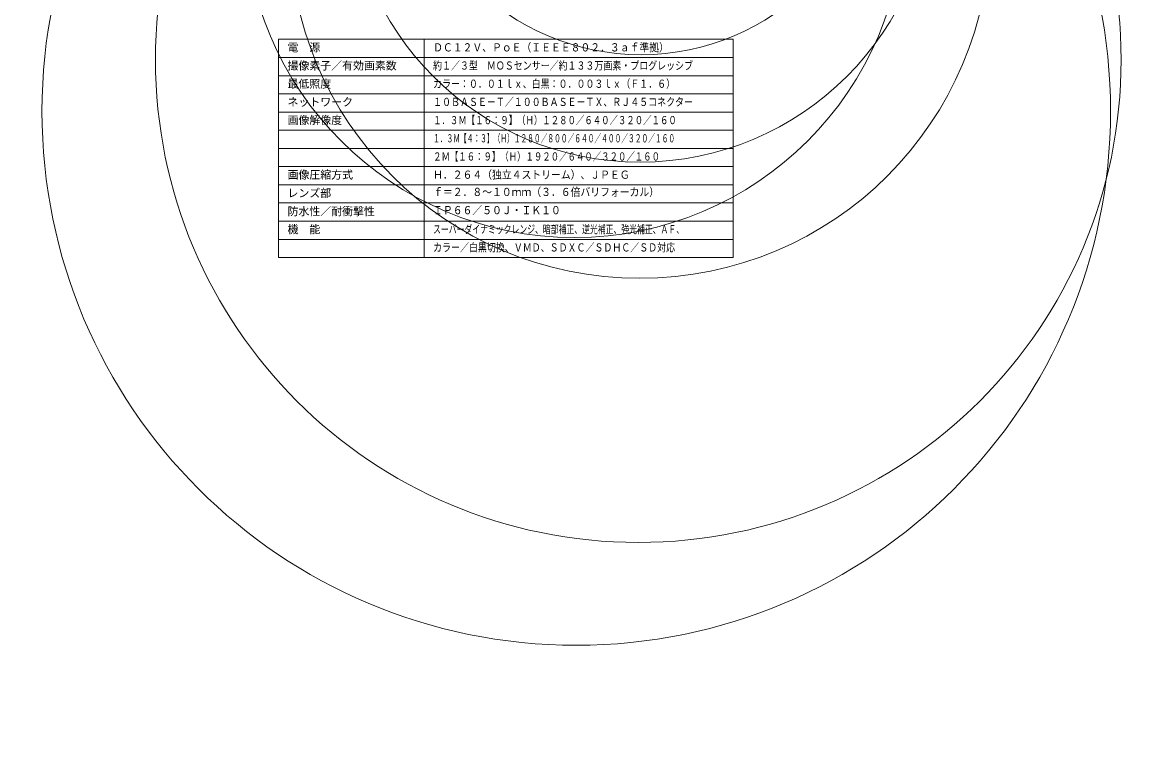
# Model space of a CAD drawing. Units: millimetres, scale not verified. Extents: x -11544 to 11819, y -1356 to 23431.
# Drawn here: x -132.9 to 172, y -254 to -51.8 of the extents above; entities that cross this region are included whole.
import ezdxf
from ezdxf.enums import TextEntityAlignment as Align

# ---------------------------------------------------------------- set-up
doc = ezdxf.new("R2010")
doc.units = ezdxf.units.MM
doc.header["$LTSCALE"] = 0.125
doc.layers.add('0-1_MOJI1', color=7, linetype='Continuous')
doc.layers.add('0-2_WAKU', color=1, linetype='Continuous', lineweight=18)
doc.layers.add('0-5_GAIKEI', color=1, linetype='Continuous', lineweight=18)
doc.styles.add('ＭＳ ゴシック', font='')
doc.styles.get('ＭＳ ゴシック').set_extended_font_data('MS Gothic')

msp = doc.modelspace()

# ---------------------------------------------------------------- linework, layer by layer
at = {"layer": '0-2_WAKU', "color": 4}
for p, q in [((-62.4897, -56.5057), (62.5103, -56.5057)), ((-62.4897, -56.5057), (-62.4897, -116.5057)), ((-22.4897, -56.5057), (-22.4897, -116.5057)), ((62.5103, -56.5057), (62.5103, -116.5057)), ((62.5103, -116.5057), (-62.4897, -116.5057))]:
    msp.add_line(p, q, dxfattribs=at)
at = {"layer": '0-2_WAKU'}
for p, q in [((-62.4897, -61.5057), (62.5103, -61.5057)), ((-62.4897, -66.5057), (62.5103, -66.5057)), ((-62.4897, -71.5057), (62.5103, -71.5057)), ((-62.4897, -76.5057), (62.5103, -76.5057)), ((-62.4897, -81.5057), (62.5103, -81.5057)), ((-62.4897, -86.5057), (62.5103, -86.5057)), ((-62.4897, -91.5057), (62.5103, -91.5057)), ((-62.4897, -96.5057), (62.5103, -96.5057)), ((62.5103, -101.5057), (-62.4897, -101.5057)), ((62.5103, -106.5057), (-62.4897, -106.5057)), ((62.5103, -111.5057), (-62.4897, -111.5057))]:
    msp.add_line(p, q, dxfattribs=at)
at = {"layer": '0-5_GAIKEI'}
for centre, radius in [((19.3493, -76.2734), 146.8143), ((36.4022, -62.1442), 132.6849), ((18.8348, -20.3221), 90.6691), ((36.8099, -25.936), 96.283), ((36.8946, -9.9559), 80.3027), ((37.1606, 4.8971), 65.6394), ((29.8362, -319.4249), 388.9165), ((30.674, -202.7527), 272.2412)]:
    msp.add_circle(centre, radius, dxfattribs=at)
at = {"layer": '0-5_GAIKEI', "color": 7}
for centre, radius in [((26.5681, -643.0718), 713.1818), ((30.4888, -286.843), 356.9315)]:
    msp.add_circle(centre, radius, dxfattribs=at)

# ---------------------------------------------------------------- texts
at = {"layer": '0-1_MOJI1', "style": 'ＭＳ ゴシック'}
for s, p in [('電\u3000源', (-59.9897, -60.5057)), ('撮像素子／有効画素数', (-59.9897, -65.5057)), ('最低照度', (-59.9897, -70.5057)), ('ネットワーク', (-59.9897, -75.5057)), ('画像解像度', (-59.9897, -80.5057)), ('画像圧縮方式', (-59.9897, -95.5057)), ('レンズ部', (-59.9897, -100.56)), ('防水性／耐衝撃性', (-59.9897, -105.56)), ('機\u3000能', (-59.9897, -110.5057))]:
    msp.add_text(s, height=2.199, dxfattribs=at).set_placement(p, align=Align.BOTTOM_LEFT)
for s, width, p in [('ＤＣ１２Ｖ、ＰｏＥ（ＩＥＥＥ８０２．３ａｆ準拠）', 0.9, (-19.9897, -60.5057)), ('約１／３型\u3000ＭＯＳセンサー／約１３３万画素・プログレッシブ', 0.8, (-19.9897, -65.5057)), ('カラー：０．０１ｌｘ、白黒：０．００３ｌｘ（Ｆ１．６）', 0.8, (-19.9897, -70.5057)), ('１０ＢＡＳＥ－Ｔ／１００ＢＡＳＥ－ＴＸ、ＲＪ４５コネクター', 0.8, (-19.9897, -75.5057)), ('１．３Ｍ【１６：９】（Ｈ）１２８０／６４０／３２０／１６０', 0.75, (-19.9897, -80.5057)), ('１．３Ｍ【４：３】（Ｈ）１２８０／８００／６４０／４００／３２０／１６０', 0.6, (-19.9897, -85.5057)), ('２Ｍ【１６：９】（Ｈ）１９２０／６４０／３２０／１６０', 0.75, (-19.9897, -90.5057)), ('Ｈ．２６４（独立４ストリーム）、ＪＰＥＧ', 0.9, (-19.9897, -95.5057)), ('ｆ＝２．８～１０ｍｍ（３．６倍バリフォーカル）', 0.9, (-19.9897, -100.2572)), ('ＩＰ６６／５０Ｊ・ＩＫ１０', 0.9, (-19.9897, -105.2572)), ('スーパーダイナミックレンジ、暗部補正、逆光補正、強光補正、ＡＦ、', 0.7, (-19.9897, -110.5057)), ('カラー／白黒切換、ＶＭＤ、ＳＤＸＣ／ＳＤＨＣ／ＳＤ対応', 0.8, (-19.9897, -115.5057))]:
    msp.add_text(s, height=2.199, dxfattribs=dict(at, width=width)).set_placement(p, align=Align.BOTTOM_LEFT)

doc.saveas('drawing.dxf')
